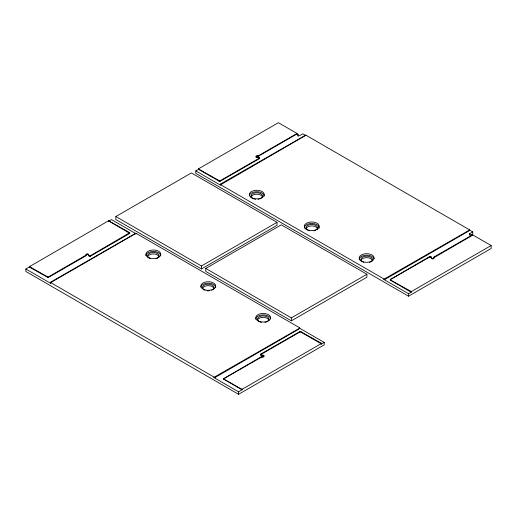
<?xml version="1.0" encoding="UTF-8"?>
<svg xmlns="http://www.w3.org/2000/svg" width="517" height="517" viewBox="0 0 517 517"><rect width="100%" height="100%" fill="white"/><g stroke="black" fill="none" stroke-linecap="round" stroke-linejoin="round"><path stroke-width="0.78" d="M86.068 255.114L48.081 277.118L29.54 266.604L108.602 220.753L129.806 232.689L90.275 255.779L88.491 255.133M433.931 257.699L472.532 235.267L472.532 234.776L491.15 245.523L491.15 248.49L408.533 296.189L195.788 173.363L195.788 170.888L198.787 169.162L219.79 180.969L259.353 158.163L259.392 157.691L259.353 158.654L219.731 181.48L198.606 169.408L198.787 168.665L278.404 122.697L297.023 133.451L297.023 133.942L258.584 156.134L258.603 155.63L297.023 133.451M213.98 377.126L213.98 377.623L214.839 377.623L299.595 328.689L299.744 327.843L135.829 233.206L50.317 282.366L214.225 377.21L299.595 328.192L324.204 342.403L324.204 344.878L238.595 394.303L25.85 271.477L25.85 269.002L29.702 266.778L29.702 267.276L48.133 277.603L85.887 255.844L86.068 254.545A1.208 0.698 0 0 1 87.276 253.847A1.208 0.698 0 0 1 88.485 254.545L88.562 255.76L90.236 256.296L129.806 233.4L109.32 221.308L108.467 221.308L108.467 220.811M220.404 184.11L220.404 184.608L384.163 279.096L469.682 229.936L305.773 135.092L220.404 184.11L220.274 184.989L305.159 135.674L306.012 135.674L306.012 135.176M259.392 158.635L258.539 157.691L257.214 157.627A1.208 0.698 0 0 1 256.005 156.929A1.208 0.698 0 0 1 257.214 156.224L258.558 156.147M260.639 354.145L260.639 354.636L300.267 331.817L321.387 343.85L321.212 344.135L321.212 343.146L300.267 331.319L260.639 354.145L260.639 355.134L262.778 355.67A1.208 0.698 0 0 1 263.993 356.368A1.208 0.698 0 0 1 262.778 357.066C261.13 357.777 260.956 356.026 262.778 356.568A1.208 0.698 0 0 0 263.993 355.87A1.208 0.698 0 0 0 262.778 355.173L260.639 354.636L260.639 355.134M472.532 234.776L434.086 256.968L433.931 258.254A1.208 0.698 0 0 1 432.723 258.952A1.208 0.698 0 0 1 431.508 258.254L431.424 257.027L429.763 256.503L390.193 279.613L429.724 257.02L431.508 257.699M129.657 233.542L129.657 232.553M299.595 328.689L299.595 327.7M261.395 356.672L223.68 378.715L261.395 357.169M383.924 279.012L383.924 279.51L384.738 279.529L469.533 230.576L469.533 230.078L472.745 231.933L472.745 234.401L471.543 235.099M85.887 255.346L85.906 255.831M115.847 216.545L191.4 172.93L277.015 222.355L277.015 225.322L201.462 268.943L115.847 219.512L115.847 216.545L201.462 265.977L277.015 222.355M108.467 221.308L111.459 219.576L136.074 233.787L136.074 233.29M136.036 233.768L135.221 233.787L50.466 282.721L50.466 283.213L50.466 282.224M205.74 268.446L281.293 224.83L366.908 274.256L366.908 277.222L291.355 320.837L205.74 271.412L205.74 268.446L291.355 317.877L366.908 274.256M469.746 235.267L469.746 233.665L472.745 231.933M242.447 389.114L242.447 389.605L241.594 389.605L223.661 379.032L241.594 389.114L242.363 389.152L321.212 343.637L321.212 343.146M411.532 291.491L411.532 291.989L410.672 291.989L390.18 279.93L411.396 291.549L491.15 245.523M214.025 377.643L238.595 391.828L242.447 389.605M321.212 344.135L324.204 342.403M383.963 279.529L408.533 293.714L411.532 291.989M258.584 155.643L257.214 155.733A1.208 0.698 0 0 0 256.005 156.431A1.208 0.698 0 0 0 257.214 157.129L259.353 157.666M305.159 135.176L305.159 135.674M48.281 277.551L48.32 277.034M384.738 279.529L384.777 279.012M258.177 155.733L258.177 156.224M261.789 357.066L261.822 356.568M258.177 157.627L258.177 157.129M261.789 355.173L261.822 355.67M47.467 277.532L47.467 277.034M241.594 389.114L241.594 389.605M306.012 135.674L302.807 133.819L299.808 135.551A1.208 0.698 0 0 1 298.096 135.551A1.208 0.698 0 0 1 298.096 134.562L297.023 133.942M469.746 233.665A1.208 0.698 0 0 0 469.746 234.653A1.208 0.698 0 0 0 471.459 234.653L472.532 235.267M195.788 170.888L220.365 185.08M25.85 269.002L50.466 283.213M471.459 234.653L471.459 235.267M469.533 229.587L469.533 230.576M434.106 256.955L434.106 257.453M431.333 256.955L431.333 257.453M430.577 256.522L430.577 257.02M429.724 256.522L429.724 257.02M410.672 291.491L410.672 291.989M408.533 293.714L408.533 296.189M390.341 279.258L390.341 280.246M300.875 331.403L300.875 331.901M300.022 331.403L300.022 331.901M298.096 134.562L298.096 136.417M291.355 317.877L291.355 320.837M262.778 355.173L262.778 355.67M262.778 356.568L262.778 357.066M261.395 355.069L261.395 355.567M258.603 157.233L258.603 157.73M257.214 155.733L257.214 156.224M257.214 157.129L257.214 157.627M238.595 391.828L238.595 394.303M223.829 378.36L223.829 379.349M219.977 180.898L219.977 181.396M219.118 180.898L219.118 181.396M214.839 377.126L214.839 377.623M201.462 265.977L201.462 268.943M198.787 168.665L198.787 169.654M135.221 233.29L135.221 233.787M109.32 220.811L109.32 221.308M90.275 255.779L90.275 256.277M89.415 255.779L89.415 256.277M88.665 255.346L88.665 255.844M29.702 266.287L29.702 267.276M86.068 255.043A1.208 0.698 0 0 1 87.276 254.338A1.208 0.698 0 0 1 88.485 255.043M150.531 258.7A5.765 3.328 0 0 1 148.89 253.666A5.765 3.328 0 0 1 157.769 253.666A5.765 3.328 0 0 1 156.128 258.7M147.591 256.93A5.765 3.328 0 0 1 153.032 253.944A5.765 3.328 0 0 1 158.971 256.587M145.846 255.786A7.484 4.323 0 0 1 153.329 251.469A7.484 4.323 0 0 1 160.813 255.786M204.997 290.25A5.765 3.328 0 0 1 203.944 285.3A5.765 3.328 0 0 1 212.577 285.3A5.765 3.328 0 0 1 211.531 290.25M209.443 290.761A5.765 3.328 0 0 1 207.078 290.761M202.528 288.641A5.765 3.328 0 0 1 208.261 285.655A5.765 3.328 0 0 1 213.999 288.641M200.822 287.058A7.484 4.323 0 0 1 208.648 283.187A7.484 4.323 0 0 1 215.744 287.504M261.447 322.395A5.765 3.328 0 0 1 258.526 317.27A5.765 3.328 0 0 1 267.871 317.27A5.765 3.328 0 0 1 264.943 322.395M257.46 320.359A5.765 3.328 0 0 1 263.496 317.38A5.765 3.328 0 0 1 268.963 320.702M255.715 319.222A7.484 4.323 0 0 1 262.81 314.905A7.484 4.323 0 0 1 270.643 318.776M433.931 257.757A1.208 0.698 0 0 1 432.723 258.455A1.208 0.698 0 0 1 431.508 257.757M363.871 262.39A5.765 3.328 0 0 1 362.23 257.356A5.765 3.328 0 0 1 371.109 257.356A5.765 3.328 0 0 1 369.468 262.39M360.905 260.962A5.765 3.328 0 0 1 366.669 257.634A5.765 3.328 0 0 1 372.434 260.962M359.225 259.928A7.484 4.323 0 0 1 365.513 255.211A7.484 4.323 0 0 1 373.991 258.597M309.444 230.821A5.765 3.328 0 0 1 307.176 225.722A5.765 3.328 0 0 1 316.288 225.722A5.765 3.328 0 0 1 314.026 230.821M305.967 229.251A5.765 3.328 0 0 1 311.732 225.923A5.765 3.328 0 0 1 317.503 229.251M304.293 228.21A7.484 4.323 0 0 1 311.732 223.447A7.484 4.323 0 0 1 319.176 228.21M255.618 199.31A5.765 3.328 0 0 1 252.018 194.192A5.765 3.328 0 0 1 261.583 194.192A5.765 3.328 0 0 1 257.983 199.31M251.062 197.875A5.765 3.328 0 0 1 256.206 194.224A5.765 3.328 0 0 1 262.533 197.19M249.356 195.6A7.484 4.323 0 0 1 257.188 191.736A7.484 4.323 0 0 1 264.284 196.046M149.587 258.048A7.484 4.323 0 0 0 160.813 254.306A7.484 4.323 0 0 0 149.587 250.564A7.484 4.323 0 0 0 149.587 258.048M204.519 289.766A7.484 4.323 0 0 0 215.744 286.024A7.484 4.323 0 0 0 204.519 282.282A7.484 4.323 0 0 0 204.519 289.766M258.804 321.238A7.484 4.323 0 0 0 270.643 318.181A7.484 4.323 0 0 0 260.141 313.793A7.484 4.323 0 0 0 258.804 321.238M362.275 261.499A7.484 4.323 0 0 0 374.114 258.442A7.484 4.323 0 0 0 363.619 254.054A7.484 4.323 0 0 0 362.275 261.499M307.344 229.781A7.484 4.323 0 0 0 319.176 226.73A7.484 4.323 0 0 0 308.681 222.336A7.484 4.323 0 0 0 307.344 229.781M253.059 198.308A7.484 4.323 0 0 0 264.284 194.566A7.484 4.323 0 0 0 253.059 190.825A7.484 4.323 0 0 0 253.059 198.308"/></g></svg>
